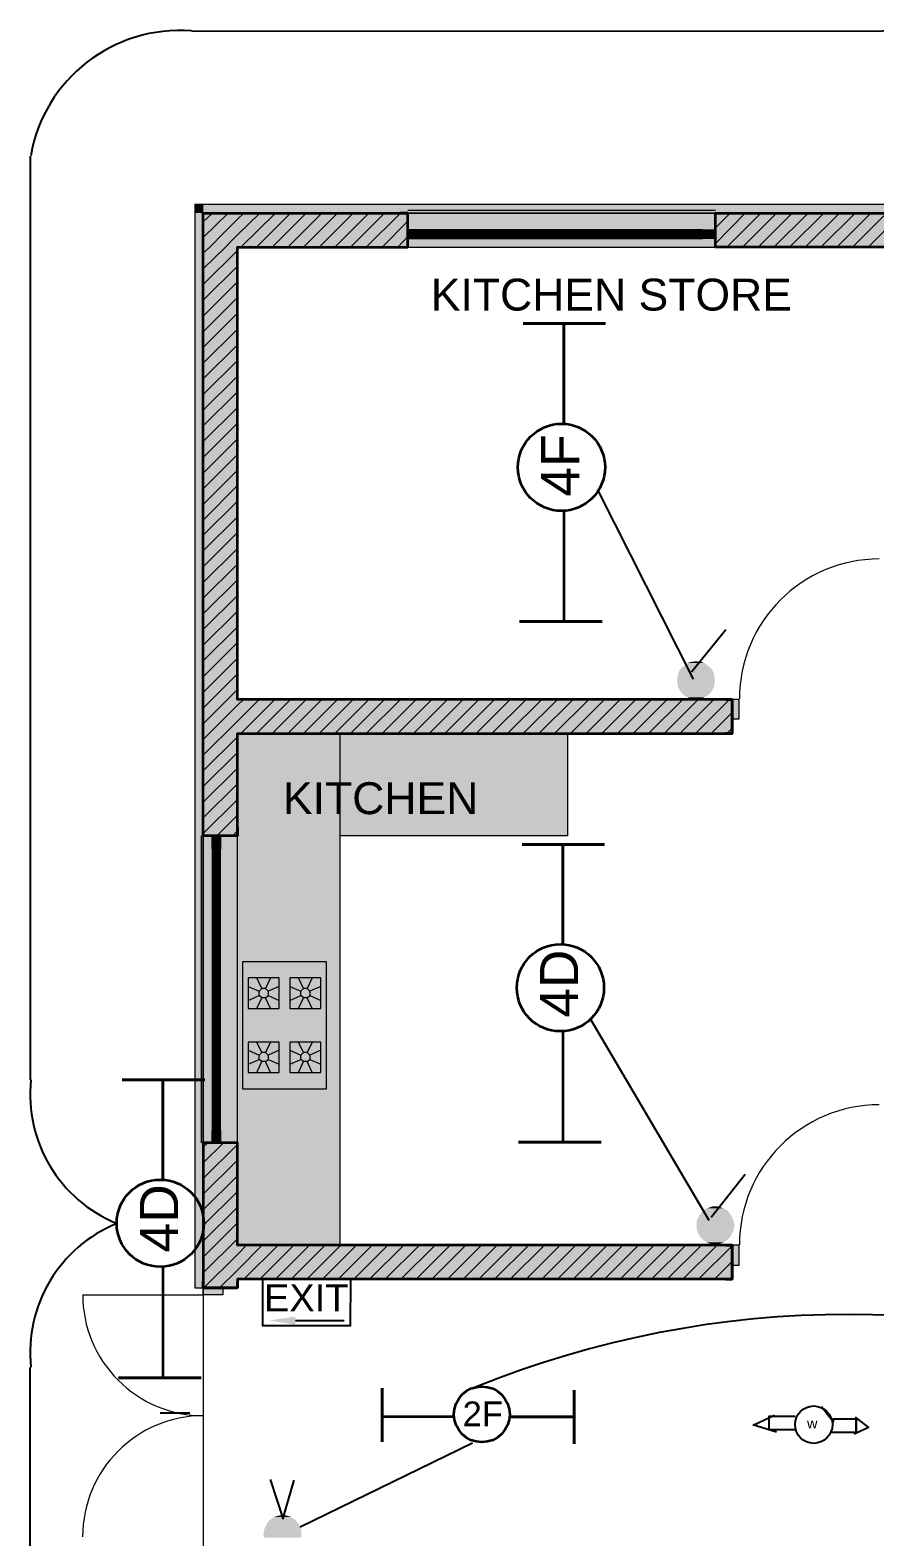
# Model space of a CAD drawing. Header units: millimetres. Extents: x 0 to 72213, y -495 to 58962.
# Drawn here: x 5160 to 15069, y 41286 to 58956 of the extents above; entities that cross this region are included whole.
import ezdxf

# ---------------------------------------------------------------- set-up
doc = ezdxf.new("R2010")
doc.units = ezdxf.units.MM
doc.header["$MEASUREMENT"] = 0
doc.layers.add('PDF_Geometry', color=7, linetype='Continuous', true_color=0xfd8379)
doc.layers.add('PDF_Solid Fills', color=7, linetype='Continuous', true_color=0xffffff)
doc.layers.add('PDF_Text', color=7, linetype='Continuous')
doc.styles.add('PDF Arial-BoldMT', font='arial.ttf')
doc.styles.add('PDF TimesNewRomanPSMT', font='arial.ttf')

msp = doc.modelspace()

# ---------------------------------------------------------------- linework, layer by layer
at = {"layer": 'PDF_Geometry', "color": 1, "lineweight": 25}
for points in [[(7053, 58943), (31366, 58956)], [(5160, 57477), (5160, 46644)], [(11828, 53540), (12939, 51343)], [(12920, 51432), (13320, 51927)], [(11739, 47349), (13123, 44999)], [(13148, 45037), (13548, 45539)], [(5160, 29093), (5160, 43272)], [(14444, 42815), (14583, 42637), (14583, 42669), (14850, 42669), (14850, 42510), (14552, 42510)], [(6684, 42739), (7034, 42739)], [(13637, 42605), (13917, 42516)], [(13650, 42599), (13891, 42713)], [(14145, 42542), (13828, 42542), (13828, 42701), (14133, 42701)], [(14837, 42688), (14996, 42567), (14825, 42491)], [(14850, 42510), (14850, 42656)], [(8329, 41405), (10348, 42389)], [(8132, 41494), (7980, 41958)], [(8126, 41494), (8259, 41951)]]:
    msp.add_lwpolyline(points, dxfattribs=at)
at = {"layer": 'PDF_Geometry', "color": 251, "lineweight": 18, "true_color": 0x696969}
msp.add_lwpolyline([(7192, 56911), (7091, 56911), (7091, 44205), (7192, 44205), (7192, 56810), (52613, 56810), (52613, 56911)], close=True, dxfattribs=at)
at = {"layer": 'PDF_Geometry', "color": 123, "lineweight": 18, "true_color": 0x70cdbd}
msp.add_lwpolyline([(7192, 56810), (7192, 29093), (18990, 29093), (18990, 23092), (27791, 23092), (27791, 29093), (57718, 29093), (57718, 56810)], close=True, dxfattribs=at)
at = {"layer": 'PDF_Geometry', "lineweight": 9}
for points in [[(7192, 56156), (7453, 56410), (7522, 56486), (7592, 56556), (7853, 56810)], [(7192, 56340), (7268, 56410), (7427, 56575), (7592, 56740), (7668, 56810)], [(7484, 56810), (7338, 56670), (7192, 56524)], [(7300, 56810), (7243, 56759), (7192, 56708)], [(7630, 56410), (8037, 56810)], [(7815, 56410), (8215, 56810)], [(7999, 56410), (8399, 56810)], [(8183, 56410), (8583, 56810)], [(8367, 56410), (8767, 56810)], [(8551, 56410), (8951, 56810)], [(8735, 56410), (9135, 56810)], [(8919, 56410), (9319, 56810)], [(9104, 56410), (9504, 56810)], [(13199, 56454), (13548, 56810)], [(13199, 56638), (13371, 56810)], [(13333, 56410), (13733, 56810)], [(13517, 56410), (13917, 56810)], [(13701, 56410), (14101, 56810)], [(13885, 56410), (14285, 56810)], [(14069, 56410), (14469, 56810)], [(14253, 56410), (14653, 56810)], [(14437, 56410), (14837, 56810)], [(14622, 56410), (15022, 56810)], [(14806, 56410), (15206, 56810)], [(14990, 56410), (15390, 56810)], [(9288, 56410), (9592, 56715)], [(7192, 55972), (7592, 56372)], [(9472, 56410), (9592, 56537)], [(7192, 55788), (7592, 56188)], [(7192, 55603), (7592, 56003)], [(7192, 55419), (7592, 55819)], [(7192, 55235), (7592, 55635)], [(7192, 55051), (7592, 55451)], [(7192, 54867), (7592, 55267)], [(7192, 54683), (7592, 55083)], [(7192, 54499), (7592, 54899)], [(7192, 54314), (7592, 54714)], [(7192, 54130), (7592, 54530)], [(7192, 53946), (7592, 54346)], [(7192, 53762), (7592, 54162)], [(7192, 53578), (7592, 53978)], [(7192, 53394), (7592, 53794)], [(7192, 53210), (7592, 53616)], [(7192, 53032), (7592, 53432)], [(7192, 52848), (7592, 53248)], [(7192, 52663), (7592, 53063)], [(7192, 52479), (7592, 52879)], [(7192, 52295), (7592, 52695)], [(7192, 52111), (7592, 52511)], [(7192, 51927), (7592, 52327)], [(7192, 51743), (7592, 52143)], [(7192, 51559), (7592, 51959)], [(7192, 51374), (7592, 51774)], [(7192, 51190), (7592, 51590)], [(7192, 51006), (7592, 51406)], [(7192, 50822), (7592, 51222)], [(7192, 50454), (7592, 50854), (7846, 51108)], [(7192, 50638), (7592, 51038), (7662, 51108)], [(7630, 50708), (8030, 51108)], [(7815, 50708), (8215, 51108)], [(7999, 50708), (8399, 51108)], [(8183, 50708), (8583, 51108)], [(8367, 50708), (8767, 51108)], [(8551, 50708), (8951, 51108)], [(8735, 50708), (9135, 51108)], [(8919, 50708), (9319, 51108)], [(9104, 50708), (9504, 51108)], [(9288, 50708), (9688, 51108)], [(9472, 50708), (9872, 51108)], [(9656, 50708), (10056, 51108)], [(9840, 50708), (10240, 51108)], [(10024, 50708), (10424, 51108)], [(10208, 50708), (10608, 51108)], [(10393, 50708), (10793, 51108)], [(10577, 50708), (10977, 51108)], [(10761, 50708), (11161, 51108)], [(10945, 50708), (11345, 51108)], [(11129, 50708), (11529, 51108)], [(11313, 50708), (11713, 51108)], [(11497, 50708), (11897, 51108)], [(11682, 50708), (12082, 51108)], [(11866, 50708), (12266, 51108)], [(12050, 50708), (12450, 51108)], [(12234, 50708), (12634, 51108)], [(12412, 50708), (12818, 51108)], [(12596, 50708), (12996, 51108)], [(12780, 50708), (13180, 51108)], [(12964, 50708), (13364, 51108)], [(13148, 50708), (13396, 50955)], [(13333, 50708), (13396, 50771)], [(7192, 50270), (7592, 50670)], [(7192, 50085), (7592, 50485)], [(7192, 49901), (7592, 50301)], [(7192, 49717), (7592, 50117)], [(7192, 49533), (7592, 49933)], [(7351, 49508), (7592, 49749)], [(7535, 49508), (7592, 49565)], [(7192, 45672), (7427, 45907)], [(7192, 45856), (7243, 45907)], [(7192, 45488), (7592, 45888)], [(7192, 45304), (7592, 45704)], [(7192, 45120), (7592, 45520)], [(7192, 44936), (7592, 45336)], [(7192, 44752), (7592, 45152)], [(7192, 44567), (7592, 44967)], [(7192, 44383), (7592, 44783)], [(7199, 44205), (7592, 44599), (7700, 44707)], [(7383, 44205), (7592, 44415), (7884, 44707)], [(7668, 44307), (8069, 44707)], [(7853, 44307), (8253, 44707)], [(8037, 44307), (8437, 44707)], [(8221, 44307), (8621, 44707)], [(8405, 44307), (8805, 44707)], [(8589, 44307), (8989, 44707)], [(8773, 44307), (9173, 44707)], [(8958, 44307), (9358, 44707)], [(9142, 44307), (9542, 44707)], [(9326, 44307), (9726, 44707)], [(9510, 44307), (9910, 44707)], [(9688, 44307), (10088, 44707)], [(9872, 44307), (10272, 44707)], [(10056, 44307), (10456, 44707)], [(10240, 44307), (10640, 44707)], [(10424, 44307), (10824, 44707)], [(10608, 44307), (11009, 44707)], [(10793, 44307), (11193, 44707)], [(10977, 44307), (11377, 44707)], [(11161, 44307), (11561, 44707)], [(11345, 44307), (11745, 44707)], [(11529, 44307), (11929, 44707)], [(11713, 44307), (12113, 44707)], [(11897, 44307), (12298, 44707)], [(12082, 44307), (12482, 44707)], [(12266, 44307), (12666, 44707)], [(12450, 44307), (12850, 44707)], [(12634, 44307), (13034, 44707)], [(12818, 44307), (13218, 44707)], [(13002, 44307), (13396, 44701)], [(13187, 44307), (13396, 44517)], [(7567, 44205), (7592, 44231)], [(13371, 44307), (13396, 44332)]]:
    msp.add_lwpolyline(points, dxfattribs=at)
at = {"layer": 'PDF_Geometry', "color": 7, "lineweight": 35}
for points in [[(7592, 49609), (7592, 49508), (7395, 49508), (7294, 49508), (7192, 49508), (7192, 56810), (7592, 56810), (9592, 56810)], [(13320, 51108), (13396, 51108), (13320, 51108), (13396, 51108), (7592, 51108), (7592, 56410), (9592, 56410), (9592, 56511), (9592, 56613), (9592, 56810), (9497, 56810)], [(15269, 51108), (15199, 51108), (15269, 51108), (15199, 51108), (15199, 56410), (13199, 56410), (13199, 56511), (13199, 56613), (13199, 56810), (13294, 56810)], [(13199, 56810), (16850, 56810), (16850, 56715), (16850, 56410), (15599, 56410), (15599, 54060), (19397, 54060), (19397, 53762), (15599, 53762), (15599, 51108), (19200, 51108), (19200, 51959), (19428, 51959), (19200, 51959), (19200, 51882), (19200, 51959)], [(13396, 51108), (13396, 50879), (13396, 51108), (13396, 50879), (13396, 50708), (13396, 50879), (13396, 50708)], [(7592, 49508), (7592, 50708), (13396, 50708), (13320, 50708), (13396, 50708), (13320, 50708)], [(7592, 45806), (7592, 45907), (7395, 45907), (7294, 45907), (7192, 45907), (7192, 44205), (7421, 44205), (7192, 44205), (7192, 44282), (7192, 44205)], [(13320, 44707), (13396, 44707), (13320, 44707), (13396, 44707), (7592, 44707), (7592, 45907)], [(13396, 44707), (13396, 44472), (13396, 44707), (13396, 44472), (13396, 44307), (13320, 44307)], [(13396, 44307), (13320, 44307), (13396, 44307), (13396, 44472), (13396, 44307), (7592, 44307), (7592, 44205), (7421, 44205), (7192, 44205), (7192, 44282)], [(7592, 44205), (7592, 44282)]]:
    msp.add_lwpolyline(points, dxfattribs=at)
at = {"layer": 'PDF_Geometry', "color": 7, "lineweight": 13}
for points in [[(9592, 56810), (9497, 56810)], [(13199, 56810), (13294, 56810)], [(10621, 56613), (9745, 56613)], [(11872, 56613), (10970, 56613)], [(13047, 56613), (12120, 56613)], [(9745, 56511), (10621, 56511)], [(10970, 56511), (11872, 56511)], [(12120, 56511), (13047, 56511)], [(11466, 49508), (11466, 50708)], [(7294, 49508), (7395, 49508), (7294, 49508)], [(7592, 49508), (7592, 49609)], [(7294, 49355), (7294, 48434)], [(7395, 48434), (7395, 49355)], [(7294, 48180), (7294, 47279)], [(7395, 47279), (7395, 48180)], [(7294, 46930), (7294, 46053)], [(7395, 46053), (7395, 46930)], [(7294, 45907), (7395, 45907), (7294, 45907)], [(7592, 45907), (7592, 45806)]]:
    msp.add_lwpolyline(points, dxfattribs=at)
at = {"layer": 'PDF_Geometry', "color": 251, "lineweight": 18, "true_color": 0x696969}
for points in [[(13199, 56842), (9592, 56842)], [(9592, 56810), (13199, 56810)], [(7167, 49508), (7167, 45907)], [(7192, 45907), (7192, 49508)]]:
    msp.add_lwpolyline(points, dxfattribs=at)
at = {"layer": 'PDF_Geometry', "color": 7, "lineweight": 13}
for points in [[(9592, 56410), (13199, 56410), (13199, 56511), (13199, 56613), (13199, 56511), (13047, 56511), (13047, 56613), (13199, 56613), (13199, 56810), (9592, 56810), (9592, 56613), (9592, 56511)], [(9592, 56511), (9745, 56511), (9745, 56613), (9592, 56613)], [(10793, 56511), (10970, 56511), (10970, 56613), (10793, 56613), (10621, 56613), (10621, 56511)], [(11993, 56511), (12120, 56511), (12120, 56613), (11993, 56613), (11872, 56613), (11872, 56511)], [(7395, 46053), (7395, 45907), (7592, 45907), (7592, 49508), (7395, 49508), (7395, 49355), (7294, 49355), (7294, 49508), (7192, 49508), (7192, 45907), (7294, 45907), (7294, 46053)], [(7395, 48307), (7395, 48434), (7294, 48434), (7294, 48307), (7294, 48180), (7395, 48180)], [(7395, 47107), (7395, 47279), (7294, 47279), (7294, 47107), (7294, 46930), (7395, 46930)]]:
    msp.add_lwpolyline(points, close=True, dxfattribs=at)
at = {"layer": 'PDF_Geometry', "color": 7, "lineweight": 0, "true_color": 0xffffff}
for points in [[(9592, 56562, 102, 102, 0), (9745, 56562, 102, 102, 0), (10621, 56562, 102, 102, 0), (10793, 56562, 102, 102, 0), (10970, 56562, 102, 102, 0), (11872, 56562, 102, 102, 0), (11993, 56562, 102, 102, 0), (12120, 56562, 102, 102, 0), (13047, 56562, 0, 0, 0)], [(7345, 45907, 102, 102, 0), (7345, 46053, 102, 102, 0), (7345, 46930, 102, 102, 0), (7345, 47107, 102, 102, 0), (7345, 47279, 102, 102, 0), (7345, 48180, 102, 102, 0), (7345, 48307, 102, 102, 0), (7345, 48434, 102, 102, 0), (7345, 49355, 0, 0, 0)]]:
    msp.add_lwpolyline(points, format="xyseb", dxfattribs=at)
at = {"layer": 'PDF_Geometry', "color": 1, "lineweight": 40}
for points in [[(11910, 55515), (10945, 55515)], [(11421, 54340), (11421, 55515)], [(11872, 52022), (10901, 52022)], [(11897, 49406), (10932, 49406)], [(11409, 48231), (11409, 49406)], [(7211, 46644), (6240, 46644)], [(6716, 45469), (6716, 46644)], [(11859, 45914), (10888, 45914)], [(7167, 43151), (6195, 43151)], [(9288, 42402), (9288, 43031)], [(11542, 42377), (11542, 43005)], [(10786, 42694), (11542, 42694)]]:
    msp.add_lwpolyline(points, dxfattribs=at)
at = {"layer": 'PDF_Geometry', "color": 1, "lineweight": 35}
for points in [[(11421, 53317), (11421, 52022)], [(11409, 47209), (11409, 45914)], [(6716, 44447), (6716, 43151)], [(10126, 42694), (9294, 42694)]]:
    msp.add_lwpolyline(points, dxfattribs=at)
at = {"layer": 'PDF_Geometry', "color": 30, "lineweight": 20, "true_color": 0xff6600}
for points in [[(13396, 50879), (13479, 50879), (13479, 51108), (13396, 51108)], [(13396, 44472), (13479, 44472), (13479, 44707), (13396, 44707)], [(7421, 44205), (7421, 44123), (7192, 44123), (7192, 44205)]]:
    msp.add_lwpolyline(points, close=True, dxfattribs=at)
at = {"layer": 'PDF_Geometry', "color": 39, "lineweight": 13, "true_color": 0x563838}
for points in [[(7592, 44707), (7592, 46536), (7592, 48034), (7592, 50708)], [(11466, 50708), (8792, 50708), (8792, 48034), (8792, 46536), (8792, 44707)], [(11466, 49508), (8792, 49508)], [(7719, 47742), (7846, 47685), (7878, 47717), (7821, 47844)], [(7922, 47717), (7878, 47717)], [(7980, 47844), (7922, 47717), (7954, 47685)], [(8081, 47742), (7954, 47685), (7954, 47634), (8081, 47577)], [(8208, 47742), (8335, 47685), (8367, 47717), (8310, 47844)], [(8411, 47717), (8367, 47717)], [(8469, 47844), (8411, 47717), (8443, 47685)], [(8570, 47742), (8443, 47685), (8443, 47634), (8570, 47577)], [(7719, 47577), (7846, 47634), (7846, 47685)], [(7821, 47482), (7878, 47609), (7846, 47634)], [(7980, 47482), (7922, 47609), (7878, 47609)], [(7922, 47609), (7954, 47634)], [(8208, 47577), (8335, 47634), (8335, 47685)], [(8310, 47482), (8367, 47609), (8335, 47634)], [(8469, 47482), (8411, 47609), (8367, 47609)], [(8411, 47609), (8443, 47634)], [(7719, 46993), (7846, 46936), (7878, 46968), (7821, 47088)], [(7980, 47088), (7922, 46968), (7954, 46936)], [(8208, 46993), (8335, 46936), (8367, 46968), (8310, 47088)], [(8469, 47088), (8411, 46968), (8443, 46936)], [(7719, 46828), (7846, 46885), (7846, 46936)], [(7821, 46733), (7878, 46860), (7846, 46885)], [(7922, 46968), (7878, 46968)], [(7980, 46733), (7922, 46860), (7878, 46860)], [(7922, 46860), (7954, 46885)], [(8081, 46993), (7954, 46936), (7954, 46885), (8081, 46828)], [(8208, 46828), (8335, 46885), (8335, 46936)], [(8310, 46733), (8367, 46860), (8335, 46885)], [(8411, 46968), (8367, 46968)], [(8469, 46733), (8411, 46860), (8367, 46860)], [(8411, 46860), (8443, 46885)], [(8570, 46993), (8443, 46936), (8443, 46885), (8570, 46828)]]:
    msp.add_lwpolyline(points, dxfattribs=at)
for points in [[(8634, 48034), (8634, 46536), (7656, 46536), (7656, 48034)], [(7719, 47844), (7719, 47482), (8081, 47482), (8081, 47844)], [(8208, 47844), (8208, 47482), (8570, 47482), (8570, 47844)], [(7719, 47088), (7719, 46733), (8081, 46733), (8081, 47088)], [(8208, 47088), (8208, 46733), (8570, 46733), (8570, 47088)]]:
    msp.add_lwpolyline(points, close=True, dxfattribs=at)
at = {"layer": 'PDF_Geometry', "color": 7, "lineweight": 35}
msp.add_lwpolyline([(7592, 44282), (7592, 44205), (7421, 44205), (7592, 44205)], close=True, dxfattribs=at)
at = {"layer": 'PDF_Geometry', "color": 1, "lineweight": 25}
msp.add_lwpolyline([(7891, 44307), (8919, 44307), (8913, 43761), (7891, 43761)], close=True, dxfattribs=at)
at = {"layer": 'PDF_Geometry', "color": 30, "lineweight": 18, "true_color": 0xff6600}
msp.add_lwpolyline([(5777, 44128, 0.414214), (7195, 42707, 0.414213), (5776, 41288)], format="xyb", dxfattribs=at)
msp.add_lwpolyline([(5776, 44123), (7192, 44123)], dxfattribs=at)
at = {"layer": 'PDF_Geometry', "color": 3, "lineweight": 25}
msp.add_lwpolyline([(8272, 43824), (8843, 43824)], dxfattribs=at)
at = {"layer": 'PDF_Geometry', "color": 1, "lineweight": 35}
for centre, radius in [((11393, 53829), 511), ((11380, 47726), 511), ((6687, 44964), 511), ((10459, 42723), 327)]:
    msp.add_circle(centre, radius, dxfattribs=at)
at = {"layer": 'PDF_Geometry', "color": 1, "lineweight": 25}
msp.add_circle((14352, 42602), 219, dxfattribs=at)
for centre, radius, start, end in [((6916, 57177), 1775, 85.567, 170.0903), ((6795, 46476), 1635, 174.0509, 247.7527), ((6795, 43447), 1635, 112.2473, 185.9491), ((14764, 32227), 11668, 67.9449, 112.0551)]:
    msp.add_arc(centre, radius, start, end, dxfattribs=at)
at = {"layer": 'PDF_Geometry', "color": 30, "lineweight": 18, "true_color": 0xff6600}
for centre in [(15121, 51113), (15121, 44712)]:
    msp.add_arc(centre, 1641, 90, 180, dxfattribs=at)
at = {"layer": 'PDF_Solid Fills', "transparency": 33554559}
for points in [[(7091, 56810), (7091, 56911), (7192, 56810)], [(7091, 56911), (7192, 56810), (7192, 56911)], [(7192, 56810), (52613, 56810), (7192, 56911)], [(52613, 56810), (7192, 56911), (52613, 56911)], [(7091, 56810), (7091, 44205), (7192, 56810)], [(7091, 44205), (7192, 56810), (7192, 44205)], [(7192, 56410), (7192, 56810), (7592, 56410)], [(7592, 56810), (7592, 56410), (7192, 56810)], [(7592, 56410), (9592, 56410), (7592, 56810)], [(9592, 56410), (7592, 56810), (9592, 56810)], [(13199, 56842), (9592, 56842), (13199, 56810)], [(9592, 56842), (13199, 56810), (9592, 56810)], [(9592, 56810), (9592, 56410), (13199, 56810)], [(9592, 56410), (13199, 56810), (13199, 56410)], [(13199, 56810), (13199, 56410), (16850, 56810)], [(13199, 56410), (16850, 56810), (16850, 56410)], [(13199, 56613), (13199, 56511), (13047, 56613)], [(13199, 56511), (13047, 56613), (13047, 56511)], [(7192, 56410), (7192, 49508), (7592, 56410)], [(7192, 49508), (7592, 56410), (7592, 49508)], [(7592, 50708), (13396, 50708), (7592, 51108)], [(13396, 50708), (7592, 51108), (13396, 51108)], [(13396, 50879), (13396, 51108), (13479, 50879)], [(13396, 51108), (13479, 50879), (13479, 51108)], [(8792, 50708), (8792, 48034), (7592, 50708)], [(8792, 48034), (7592, 50708), (7592, 48034)], [(11466, 49508), (8792, 49508), (11466, 50708)], [(8792, 49508), (11466, 50708), (8792, 50708)], [(7167, 49508), (7167, 45907), (7192, 49508)], [(7167, 45907), (7192, 49508), (7192, 45907)], [(7592, 45907), (7592, 49508), (7192, 45907)], [(7592, 49508), (7192, 45907), (7192, 49508)], [(7294, 49508), (7395, 49508), (7294, 49355)], [(7395, 49508), (7294, 49355), (7395, 49355)], [(8792, 48034), (8792, 46536), (7592, 48034)], [(8792, 46536), (7592, 48034), (7592, 46536)], [(8634, 48034), (7656, 48034), (8634, 46536)], [(7656, 48034), (8634, 46536), (7656, 46536)], [(8792, 44707), (7592, 44707), (8792, 46536)], [(7592, 44707), (8792, 46536), (7592, 46536)], [(7592, 45907), (7192, 45907), (7592, 44205)], [(7192, 45907), (7592, 44205), (7192, 44205)], [(7592, 44307), (13396, 44307), (7592, 44707)], [(13396, 44307), (7592, 44707), (13396, 44707)], [(13396, 44472), (13396, 44707), (13479, 44472)], [(13396, 44707), (13479, 44472), (13479, 44707)], [(7421, 44205), (7421, 44123), (7192, 44205)], [(7421, 44123), (7192, 44205), (7192, 44123)]]:
    msp.add_solid(points, dxfattribs=at)
at = {"layer": 'PDF_Solid Fills', "color": 1, "transparency": 33554559}
for points in [[(12780, 51451), (13180, 51413), (12761, 51413)], [(12806, 51482), (13161, 51451), (12780, 51451)], [(13161, 51451), (12780, 51451), (13180, 51413)], [(12837, 51508), (13136, 51482), (12806, 51482)], [(13136, 51482), (12806, 51482), (13161, 51451)], [(12869, 51533), (13104, 51508), (12837, 51508)], [(13104, 51508), (12837, 51508), (13136, 51482)], [(12907, 51546), (13072, 51533), (12869, 51533)], [(13072, 51533), (12869, 51533), (13104, 51508)], [(12952, 51552), (13034, 51546), (12907, 51546)], [(13034, 51546), (12907, 51546), (13072, 51533)], [(12990, 51552), (12952, 51552), (13034, 51546)], [(12755, 51374), (13193, 51330), (12748, 51330)], [(13193, 51330), (12748, 51330), (13187, 51292)], [(12748, 51330), (13187, 51292), (12755, 51292)], [(12761, 51413), (13187, 51374), (12755, 51374)], [(13187, 51374), (12755, 51374), (13193, 51330)], [(13187, 51292), (12755, 51292), (13180, 51247)], [(12755, 51292), (13180, 51247), (12761, 51247)], [(13180, 51413), (12761, 51413), (13187, 51374)], [(13180, 51247), (12761, 51247), (13161, 51216)], [(12761, 51247), (13161, 51216), (12780, 51216)], [(13161, 51216), (12780, 51216), (13136, 51178)], [(12780, 51216), (13136, 51178), (12806, 51178)], [(13136, 51178), (12806, 51178), (13104, 51152)], [(12806, 51178), (13104, 51152), (12837, 51152)], [(13104, 51152), (12837, 51152), (13072, 51133)], [(12837, 51152), (13072, 51133), (12869, 51133)], [(13072, 51133), (12869, 51133), (13034, 51114)], [(12869, 51133), (13034, 51114), (12907, 51114)], [(13034, 51114), (12907, 51114), (12990, 51108)], [(12907, 51114), (12990, 51108), (12952, 51108)], [(13034, 45088), (13383, 45056), (13009, 45056)], [(13060, 45120), (13364, 45088), (13034, 45088)], [(13364, 45088), (13034, 45088), (13383, 45056)], [(13098, 45139), (13333, 45120), (13060, 45120)], [(13333, 45120), (13060, 45120), (13364, 45088)], [(13136, 45152), (13294, 45139), (13098, 45139)], [(13294, 45139), (13098, 45139), (13333, 45120)], [(13174, 45164), (13256, 45152), (13136, 45152)], [(13256, 45152), (13136, 45152), (13294, 45139)], [(13218, 45164), (13174, 45164), (13256, 45152)], [(12990, 45018), (13415, 44980), (12977, 44980)], [(13415, 44980), (12977, 44980), (13421, 44942)], [(12977, 44980), (13421, 44942), (12977, 44942)], [(13421, 44942), (12977, 44942), (13415, 44898)], [(12977, 44942), (13415, 44898), (12977, 44898)], [(13415, 44898), (12977, 44898), (13402, 44860)], [(12977, 44898), (13402, 44860), (12990, 44860)], [(13009, 45056), (13402, 45018), (12990, 45018)], [(13402, 45018), (12990, 45018), (13415, 44980)], [(13383, 45056), (13009, 45056), (13402, 45018)], [(13402, 44860), (12990, 44860), (13383, 44821)], [(12990, 44860), (13383, 44821), (13009, 44821)], [(13383, 44821), (13009, 44821), (13364, 44790)], [(13009, 44821), (13364, 44790), (13034, 44790)], [(13364, 44790), (13034, 44790), (13333, 44764)], [(13034, 44790), (13333, 44764), (13060, 44764)], [(13333, 44764), (13060, 44764), (13294, 44739)], [(13060, 44764), (13294, 44739), (13098, 44739)], [(13294, 44739), (13098, 44739), (13256, 44726)], [(13098, 44739), (13256, 44726), (13136, 44726)], [(13256, 44726), (13136, 44726), (13218, 44720)], [(13136, 44726), (13218, 44720), (13174, 44720)], [(8062, 41532), (8221, 41519), (8024, 41519)], [(8100, 41539), (8183, 41532), (8062, 41532)], [(8183, 41532), (8062, 41532), (8221, 41519)], [(8145, 41539), (8100, 41539), (8183, 41532)], [(7903, 41361), (8342, 41316), (7897, 41316)], [(7916, 41399), (8342, 41361), (7903, 41361)], [(8342, 41361), (7903, 41361), (8342, 41316)], [(7935, 41437), (8329, 41399), (7916, 41399)], [(8329, 41399), (7916, 41399), (8342, 41361)], [(7954, 41469), (8310, 41437), (7935, 41437)], [(8310, 41437), (7935, 41437), (8329, 41399)], [(7986, 41494), (8284, 41469), (7954, 41469)], [(8284, 41469), (7954, 41469), (8310, 41437)], [(8024, 41519), (8259, 41494), (7986, 41494)], [(8259, 41494), (7986, 41494), (8284, 41469)], [(8221, 41519), (8024, 41519), (8259, 41494)], [(8342, 41316), (7897, 41316), (8342, 41278)], [(7897, 41316), (8342, 41278), (7903, 41278)]]:
    msp.add_solid(points, dxfattribs=at)
at = {"layer": 'PDF_Solid Fills', "color": 3, "transparency": 33554559}
msp.add_solid([(8272, 43774), (7967, 43824), (8272, 43869)], dxfattribs=at)

# ---------------------------------------------------------------- texts
at = {"layer": 'PDF_Text', "attachment_point": 4, "style": 'PDF Arial-BoldMT'}
for s, insert, char_height in [('KITCHEN STORE', (9860, 55852), 373.85), ('KITCHEN', (8126, 49946), 373.8)]:
    msp.add_mtext(s, dxfattribs=dict(at, insert=insert, char_height=char_height))
at = {"layer": 'PDF_Text', "color": 1, "attachment_point": 4, "rotation": 90, "style": 'PDF TimesNewRomanPSMT'}
for s, insert, char_height in [('4F', (11377, 53485), 448.7), ('4D', (11365, 47376), 446.1), ('4D', (6672, 44620), 448.7)]:
    msp.add_mtext(s, dxfattribs=dict(at, insert=insert, char_height=char_height))
at = {"layer": 'PDF_Text', "color": 3, "insert": (7904, 44090), "char_height": 319, "attachment_point": 4, "style": 'PDF TimesNewRomanPSMT'}
msp.add_mtext('EXIT', dxfattribs=at)
at = {"layer": 'PDF_Text', "color": 1, "attachment_point": 4, "style": 'PDF TimesNewRomanPSMT'}
for s, insert, char_height in [('2F', (10234, 42729), 289.4), ('w', (14273, 42618), 122)]:
    msp.add_mtext(s, dxfattribs=dict(at, insert=insert, char_height=char_height))

doc.saveas('drawing.dxf')
